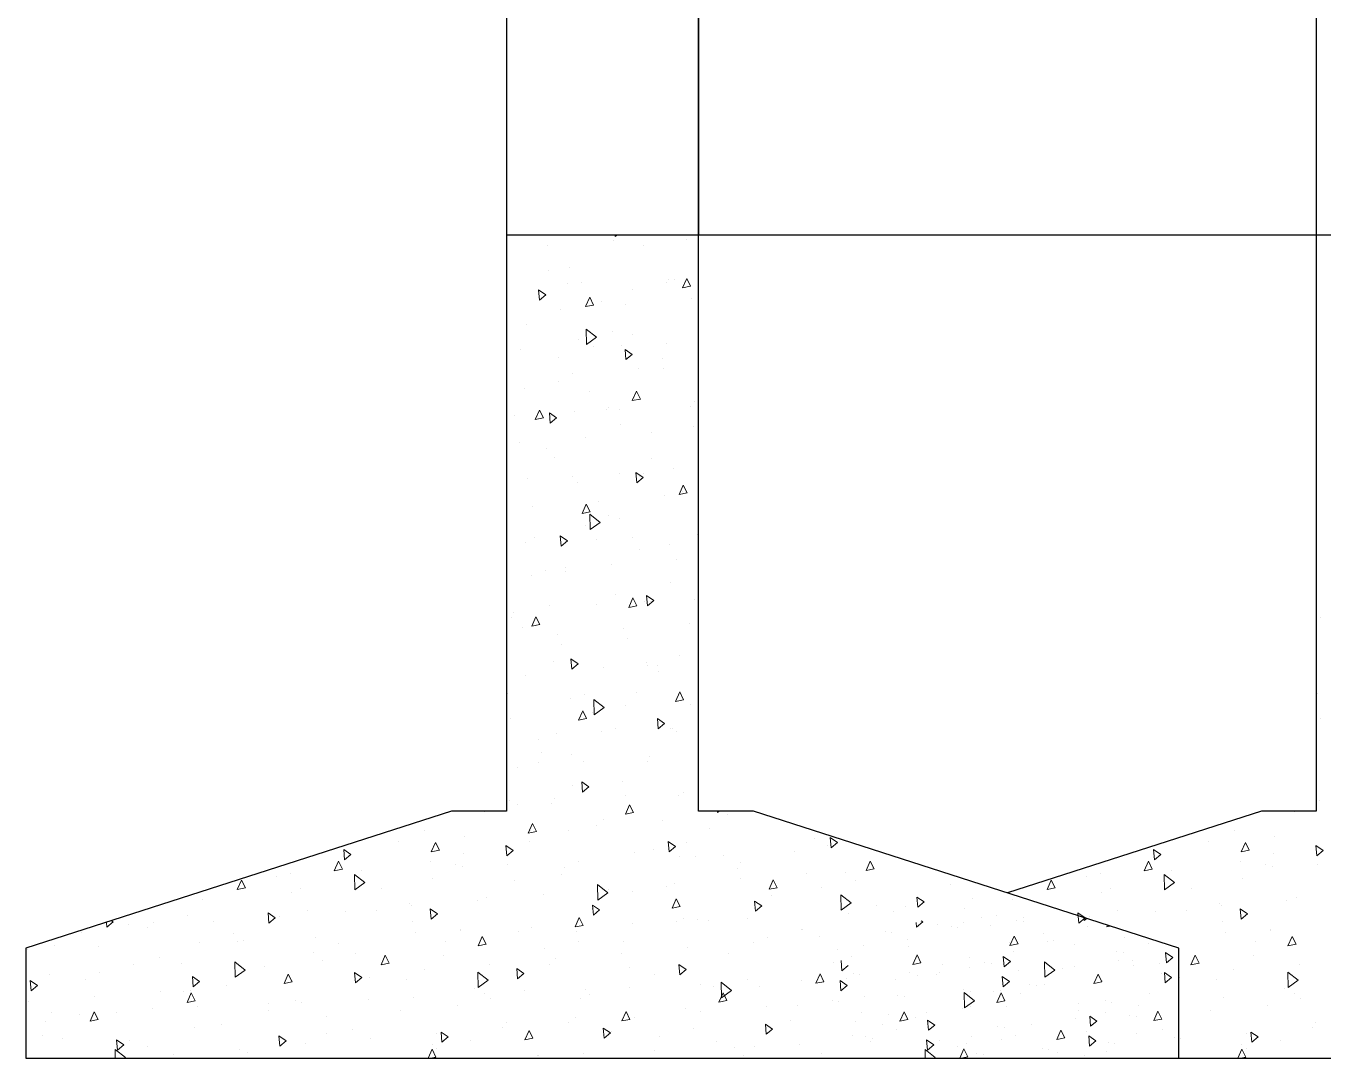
# Model space of a CAD drawing. Header units: inches. Extents: x -6800 to 96653, y -25814 to 17379.
# Drawn here: x -2526 to -2431.5, y 1817.9 to 1893.1 of the extents above; entities that cross this region are included whole.
import ezdxf

# ---------------------------------------------------------------- set-up
doc = ezdxf.new("R2010")
doc.units = ezdxf.units.IN
doc.header["$MEASUREMENT"] = 0
doc.layers.add('Footing', color=50, linetype='Continuous', lineweight=20)
doc.layers.add('Hatch', color=161, linetype='Continuous', lineweight=5)

msp = doc.modelspace()

# ---------------------------------------------------------------- linework, layer by layer
at = {"lineweight": 25, "transparency": 33554687}
for p, q in [((-2476.959, 1997.86), (-2476.959, 1877.86)), ((-2490.959, 1877.86), (-2049.959, 1877.86)), ((-2483.043, 1877.86), (-2482.869, 1877.86))]:
    msp.add_line(p, q, dxfattribs=at)
at = {"layer": 'Footing', "lineweight": 25, "transparency": 33554687}
for p, q in [((-2490.959, 1895.86), (-2490.959, 1835.86)), ((-2476.959, 1835.86), (-2476.959, 1895.86)), ((-2431.959, 1895.86), (-2431.959, 1835.86)), ((-2494.959, 1835.86), (-2525.959, 1825.86)), ((-2490.959, 1835.86), (-2494.959, 1835.86)), ((-2472.959, 1835.86), (-2476.959, 1835.86)), ((-2441.959, 1825.86), (-2472.959, 1835.86)), ((-2435.959, 1835.86), (-2454.459, 1829.892)), ((-2431.959, 1835.86), (-2435.959, 1835.86)), ((-2525.959, 1825.86), (-2525.959, 1817.86)), ((-2441.959, 1817.86), (-2441.959, 1825.86)), ((-2525.959, 1817.86), (-2441.959, 1817.86)), ((-2466.959, 1817.86), (-2382.959, 1817.86))]:
    msp.add_line(p, q, dxfattribs=at)
at = {"layer": 'Hatch', "linetype": 'Continuous', "transparency": 33554579}
for p, q in [((-2483.031, 1877.724), (-2483.043, 1877.86)), ((-2483.031, 1877.724), (-2482.869, 1877.86)), ((-2478.376, 1877.831), (-2478.376, 1877.831)), ((-2487.974, 1877.042), (-2487.974, 1877.042)), ((-2483.182, 1877.426), (-2483.182, 1877.426)), ((-2480.944, 1877.05), (-2480.944, 1877.05)), ((-2477.812, 1877.489), (-2477.812, 1877.489)), ((-2487.917, 1875.249), (-2487.917, 1875.249)), ((-2486.331, 1875.466), (-2486.331, 1875.466)), ((-2486.504, 1874.302), (-2486.504, 1874.302)), ((-2485.508, 1874.396), (-2485.508, 1874.396)), ((-2481.746, 1873.874), (-2481.746, 1873.874)), ((-2479.305, 1874.415), (-2479.305, 1874.415)), ((-2479.161, 1874.623), (-2479.161, 1874.623)), ((-2478.676, 1874.61), (-2478.676, 1874.61)), ((-2478.125, 1873.997), (-2477.82, 1874.682)), ((-2478.125, 1873.997), (-2477.536, 1874.111)), ((-2477.536, 1874.111), (-2477.82, 1874.682)), ((-2488.546, 1873.096), (-2488.612, 1873.843)), ((-2488.087, 1873.482), (-2488.612, 1873.843)), ((-2488.546, 1873.096), (-2488.087, 1873.482)), ((-2485.193, 1872.623), (-2484.888, 1873.308)), ((-2484.604, 1872.738), (-2484.888, 1873.308)), ((-2484.063, 1873.026), (-2484.063, 1873.026)), ((-2477.447, 1873.182), (-2477.447, 1873.182)), ((-2487.045, 1872.393), (-2487.045, 1872.393)), ((-2485.193, 1872.623), (-2484.604, 1872.738)), ((-2482.254, 1872.777), (-2482.254, 1872.777)), ((-2489.463, 1871.337), (-2489.463, 1871.337)), ((-2485.68, 1870.258), (-2485.68, 1870.258)), ((-2485.129, 1869.867), (-2485.152, 1870.992)), ((-2484.403, 1870.399), (-2485.152, 1870.992)), ((-2485.129, 1869.867), (-2484.403, 1870.399)), ((-2483.24, 1870.799), (-2483.24, 1870.799)), ((-2481.795, 1870.586), (-2481.795, 1870.586)), ((-2489.92, 1869.471), (-2489.92, 1869.471)), ((-2484.579, 1869.747), (-2484.579, 1869.747)), ((-2482.577, 1869.791), (-2482.577, 1869.791)), ((-2482.247, 1868.758), (-2482.312, 1869.505)), ((-2481.787, 1869.144), (-2482.312, 1869.505)), ((-2482.247, 1868.758), (-2481.787, 1869.144)), ((-2479.33, 1869.933), (-2479.33, 1869.933)), ((-2487.196, 1868.897), (-2487.196, 1868.897)), ((-2479.559, 1868.872), (-2479.559, 1868.872)), ((-2490.923, 1867.339), (-2490.923, 1867.339)), ((-2486.116, 1867.744), (-2486.116, 1867.744)), ((-2481.325, 1868.128), (-2481.325, 1868.128)), ((-2479.527, 1868.146), (-2479.527, 1868.146)), ((-2431.923, 1867.339), (-2431.923, 1867.339)), ((-2489.614, 1866.643), (-2489.614, 1866.643)), ((-2487.174, 1867.184), (-2487.174, 1867.184)), ((-2484.928, 1866.457), (-2484.928, 1866.457)), ((-2481.786, 1865.775), (-2481.481, 1866.46)), ((-2481.197, 1865.89), (-2481.481, 1866.46)), ((-2481.786, 1865.775), (-2481.197, 1865.89)), ((-2477.259, 1865.706), (-2477.259, 1865.706)), ((-2490.338, 1864.695), (-2490.338, 1864.695)), ((-2488.854, 1864.401), (-2488.549, 1865.086)), ((-2488.854, 1864.401), (-2488.265, 1864.516)), ((-2488.265, 1864.516), (-2488.549, 1865.086)), ((-2487.762, 1864.13), (-2487.827, 1864.877)), ((-2487.302, 1864.516), (-2487.827, 1864.877)), ((-2487.762, 1864.13), (-2487.302, 1864.516)), ((-2485.993, 1864.96), (-2485.993, 1864.96)), ((-2483.65, 1865.098), (-2483.65, 1865.098)), ((-2483.493, 1865.257), (-2483.493, 1865.257)), ((-2482.746, 1865.102), (-2482.746, 1865.102)), ((-2477.571, 1865.328), (-2477.571, 1865.328)), ((-2482.66, 1864.018), (-2482.66, 1864.018)), ((-2480.396, 1863.479), (-2480.396, 1863.479)), ((-2477.322, 1863.882), (-2477.322, 1863.882)), ((-2489.994, 1862.69), (-2489.994, 1862.69)), ((-2485.188, 1863.094), (-2485.188, 1863.094)), ((-2488.07, 1862.255), (-2488.07, 1862.255)), ((-2487.427, 1861.642), (-2487.427, 1861.642)), ((-2480.392, 1861.578), (-2480.392, 1861.578)), ((-2478.816, 1860.808), (-2478.816, 1860.808)), ((-2489.409, 1860.128), (-2489.409, 1860.128)), ((-2486.162, 1860.27), (-2486.162, 1860.27)), ((-2485.802, 1859.815), (-2485.802, 1859.815)), ((-2482.722, 1860.449), (-2482.722, 1860.449)), ((-2481.462, 1859.793), (-2481.528, 1860.54)), ((-2481.003, 1860.178), (-2481.528, 1860.54)), ((-2481.462, 1859.793), (-2481.003, 1860.178)), ((-2481.256, 1860.267), (-2481.256, 1860.267)), ((-2480.987, 1860.496), (-2480.987, 1860.496)), ((-2479.468, 1858.83), (-2479.468, 1858.83)), ((-2478.379, 1858.927), (-2478.074, 1859.612)), ((-2478.379, 1858.927), (-2477.79, 1859.041)), ((-2478.124, 1859.138), (-2478.124, 1859.138)), ((-2477.79, 1859.041), (-2478.074, 1859.612)), ((-2489.065, 1858.041), (-2489.065, 1858.041)), ((-2485.447, 1857.553), (-2485.142, 1858.238)), ((-2484.858, 1857.668), (-2485.142, 1858.238)), ((-2484.259, 1858.445), (-2484.259, 1858.445)), ((-2485.447, 1857.553), (-2484.858, 1857.668)), ((-2484.85, 1856.37), (-2484.873, 1857.495)), ((-2484.124, 1856.901), (-2484.873, 1857.495)), ((-2484.85, 1856.37), (-2484.124, 1856.901)), ((-2483.534, 1857.375), (-2483.534, 1857.375)), ((-2482.75, 1857.193), (-2482.75, 1857.193)), ((-2486.978, 1855.164), (-2487.043, 1855.912)), ((-2486.518, 1855.55), (-2487.043, 1855.912)), ((-2485.191, 1856.652), (-2485.191, 1856.652)), ((-2477.06, 1855.985), (-2477.06, 1855.985)), ((-2489.578, 1855.438), (-2489.578, 1855.438)), ((-2488.921, 1855.79), (-2488.921, 1855.79)), ((-2486.978, 1855.164), (-2486.518, 1855.55)), ((-2484.403, 1855.664), (-2484.403, 1855.664)), ((-2481.793, 1855.799), (-2481.793, 1855.799)), ((-2479.069, 1855.266), (-2479.069, 1855.266)), ((-2481.266, 1854.935), (-2481.266, 1854.935)), ((-2478.539, 1854.181), (-2478.539, 1854.181)), ((-2488.137, 1853.392), (-2488.137, 1853.392)), ((-2486.684, 1853.578), (-2486.684, 1853.578)), ((-2486.653, 1853.351), (-2486.653, 1853.351)), ((-2483.33, 1853.796), (-2483.33, 1853.796)), ((-2489.125, 1853.037), (-2489.125, 1853.037)), ((-2478.998, 1852.495), (-2478.998, 1852.495)), ((-2483.003, 1851.651), (-2483.003, 1851.651)), ((-2482.04, 1850.705), (-2481.735, 1851.39)), ((-2481.451, 1850.82), (-2481.735, 1851.39)), ((-2480.678, 1850.827), (-2480.743, 1851.574)), ((-2480.218, 1851.212), (-2480.743, 1851.574)), ((-2480.678, 1850.827), (-2480.218, 1851.212)), ((-2477.229, 1851.295), (-2477.229, 1851.295)), ((-2490.462, 1850.361), (-2490.462, 1850.361)), ((-2487.819, 1850.833), (-2487.819, 1850.833)), ((-2484.385, 1850.911), (-2484.385, 1850.911)), ((-2482.04, 1850.705), (-2481.451, 1850.82)), ((-2480.864, 1851.15), (-2480.864, 1851.15)), ((-2480.476, 1851.153), (-2480.476, 1851.153)), ((-2490.618, 1849.962), (-2490.618, 1849.962)), ((-2489.107, 1849.331), (-2488.802, 1850.016)), ((-2489.107, 1849.331), (-2488.518, 1849.446)), ((-2488.518, 1849.446), (-2488.802, 1850.016)), ((-2477.61, 1849.532), (-2477.61, 1849.532)), ((-2431.618, 1849.962), (-2431.618, 1849.962)), ((-2489.786, 1849.222), (-2489.786, 1849.222)), ((-2487.208, 1848.743), (-2487.208, 1848.743)), ((-2482.401, 1849.147), (-2482.401, 1849.147)), ((-2482.117, 1848.471), (-2482.117, 1848.471)), ((-2486.937, 1848.035), (-2486.937, 1848.035)), ((-2487.518, 1846.782), (-2487.518, 1846.782)), ((-2486.193, 1846.199), (-2486.259, 1846.946)), ((-2485.734, 1846.584), (-2486.259, 1846.946)), ((-2486.193, 1846.199), (-2485.734, 1846.584)), ((-2480.767, 1846.66), (-2480.767, 1846.66)), ((-2480.645, 1846.464), (-2480.645, 1846.464)), ((-2479.936, 1846.501), (-2479.936, 1846.501)), ((-2478.326, 1847.202), (-2478.326, 1847.202)), ((-2489.533, 1845.712), (-2489.533, 1845.712)), ((-2483.892, 1846.322), (-2483.892, 1846.322)), ((-2479.849, 1846.031), (-2479.849, 1846.031)), ((-2490.872, 1844.42), (-2490.872, 1844.42)), ((-2486.279, 1844.094), (-2486.279, 1844.094)), ((-2485.25, 1844.342), (-2485.25, 1844.342)), ((-2484.571, 1842.873), (-2484.594, 1843.998)), ((-2483.845, 1843.404), (-2484.594, 1843.998)), ((-2481.473, 1844.498), (-2481.473, 1844.498)), ((-2478.633, 1843.857), (-2478.327, 1844.542)), ((-2478.633, 1843.857), (-2478.044, 1843.971)), ((-2478.044, 1843.971), (-2478.327, 1844.542)), ((-2431.872, 1844.42), (-2431.872, 1844.42)), ((-2485.7, 1842.483), (-2485.395, 1843.168)), ((-2485.111, 1842.598), (-2485.395, 1843.168)), ((-2484.701, 1843.045), (-2484.701, 1843.045)), ((-2484.571, 1842.873), (-2483.845, 1843.404)), ((-2482.26, 1843.586), (-2482.26, 1843.586)), ((-2477.581, 1843.591), (-2477.581, 1843.591)), ((-2490.66, 1842.579), (-2490.66, 1842.579)), ((-2485.7, 1842.483), (-2485.111, 1842.598)), ((-2482.982, 1841.902), (-2482.982, 1841.902)), ((-2479.893, 1841.861), (-2479.959, 1842.608)), ((-2479.434, 1842.247), (-2479.959, 1842.608)), ((-2479.893, 1841.861), (-2479.434, 1842.247)), ((-2479.007, 1841.852), (-2479.007, 1841.852)), ((-2478.886, 1841.858), (-2478.886, 1841.858)), ((-2431.66, 1842.579), (-2431.66, 1842.579)), ((-2488.605, 1841.063), (-2488.605, 1841.063)), ((-2487.308, 1841.49), (-2487.308, 1841.49)), ((-2484.061, 1841.632), (-2484.061, 1841.632)), ((-2478.579, 1841.659), (-2478.579, 1841.659)), ((-2488.392, 1840.14), (-2488.392, 1840.14)), ((-2486.194, 1839.971), (-2486.194, 1839.971)), ((-2480.544, 1839.849), (-2480.544, 1839.849)), ((-2490.142, 1839.06), (-2490.142, 1839.06)), ((-2488.635, 1839.43), (-2488.635, 1839.43)), ((-2485.35, 1839.444), (-2485.35, 1839.444)), ((-2480.714, 1839.463), (-2480.714, 1839.463)), ((-2485.409, 1837.233), (-2485.474, 1837.98)), ((-2484.949, 1837.619), (-2485.474, 1837.98)), ((-2482.514, 1838.044), (-2482.514, 1838.044)), ((-2486.124, 1837.7), (-2486.124, 1837.7)), ((-2485.409, 1837.233), (-2484.949, 1837.619)), ((-2482.302, 1837.026), (-2482.302, 1837.026)), ((-2478.446, 1837.023), (-2478.446, 1837.023)), ((-2478.078, 1837.203), (-2478.078, 1837.203)), ((-2490.724, 1836.659), (-2490.724, 1836.659)), ((-2490.129, 1836.356), (-2490.129, 1836.356)), ((-2487.676, 1836.414), (-2487.676, 1836.414)), ((-2487.477, 1836.8), (-2487.477, 1836.8)), ((-2482.293, 1835.635), (-2481.988, 1836.32)), ((-2481.704, 1835.75), (-2481.988, 1836.32)), ((-2431.724, 1836.659), (-2431.724, 1836.659)), ((-2492.569, 1835.815), (-2492.569, 1835.815)), ((-2483.857, 1835.26), (-2483.857, 1835.26)), ((-2482.293, 1835.635), (-2481.704, 1835.75)), ((-2479.615, 1835.2), (-2479.615, 1835.2)), ((-2475.575, 1835.752), (-2475.577, 1835.86)), ((-2475.575, 1835.752), (-2475.428, 1835.86)), ((-2474.824, 1835.585), (-2474.824, 1835.585)), ((-2433.569, 1835.815), (-2433.569, 1835.815)), ((-2496.912, 1834.427), (-2496.912, 1834.427)), ((-2489.361, 1834.261), (-2489.056, 1834.946)), ((-2489.361, 1834.261), (-2488.772, 1834.376)), ((-2489.213, 1834.411), (-2489.213, 1834.411)), ((-2488.772, 1834.376), (-2489.056, 1834.946)), ((-2486.448, 1834.429), (-2486.448, 1834.429)), ((-2484.422, 1834.795), (-2484.422, 1834.795)), ((-2476.178, 1834.583), (-2476.178, 1834.583)), ((-2437.912, 1834.427), (-2437.912, 1834.427)), ((-2498.811, 1833.621), (-2498.811, 1833.621)), ((-2496.429, 1832.887), (-2496.124, 1833.573)), ((-2495.84, 1833.002), (-2496.124, 1833.573)), ((-2494.02, 1834.006), (-2494.02, 1834.006)), ((-2490.924, 1832.605), (-2490.99, 1833.352)), ((-2490.465, 1832.991), (-2490.99, 1833.352)), ((-2489.243, 1833.675), (-2489.243, 1833.675)), ((-2479.109, 1832.895), (-2479.174, 1833.642)), ((-2478.649, 1833.281), (-2479.174, 1833.642)), ((-2479.109, 1832.895), (-2478.649, 1833.281)), ((-2477.837, 1833.595), (-2477.837, 1833.595)), ((-2468.51, 1833.831), (-2468.51, 1833.831)), ((-2467.551, 1833.343), (-2467.551, 1833.343)), ((-2467.293, 1833.186), (-2467.359, 1833.933)), ((-2466.834, 1833.571), (-2467.359, 1833.933)), ((-2467.293, 1833.186), (-2466.834, 1833.571)), ((-2439.811, 1833.621), (-2439.811, 1833.621)), ((-2437.429, 1832.887), (-2437.124, 1833.573)), ((-2436.84, 1833.002), (-2437.124, 1833.573)), ((-2435.02, 1834.006), (-2435.02, 1834.006)), ((-2431.924, 1832.605), (-2431.99, 1833.352)), ((-2431.465, 1832.991), (-2431.99, 1833.352)), ((-2502.74, 1832.315), (-2502.805, 1833.062)), ((-2502.28, 1832.7), (-2502.805, 1833.062)), ((-2502.74, 1832.315), (-2502.28, 1832.7)), ((-2502.322, 1832.664), (-2502.322, 1832.664)), ((-2496.429, 1832.887), (-2495.84, 1833.002)), ((-2494.063, 1832.741), (-2494.063, 1832.741)), ((-2490.924, 1832.605), (-2490.465, 1832.991)), ((-2481.589, 1832.82), (-2481.589, 1832.82)), ((-2480.277, 1833.054), (-2480.277, 1833.054)), ((-2478.375, 1832.515), (-2478.375, 1832.515)), ((-2477.149, 1832.554), (-2477.149, 1832.554)), ((-2475.128, 1832.657), (-2475.128, 1832.657)), ((-2469.953, 1832.883), (-2469.953, 1832.883)), ((-2443.74, 1832.315), (-2443.805, 1833.062)), ((-2443.28, 1832.7), (-2443.805, 1833.062)), ((-2443.74, 1832.315), (-2443.28, 1832.7)), ((-2443.322, 1832.664), (-2443.322, 1832.664)), ((-2437.429, 1832.887), (-2436.84, 1833.002)), ((-2435.063, 1832.741), (-2435.063, 1832.741)), ((-2431.924, 1832.605), (-2431.465, 1832.991)), ((-2503.496, 1831.514), (-2503.191, 1832.199)), ((-2503.496, 1831.514), (-2502.907, 1831.628)), ((-2502.907, 1831.628), (-2503.191, 1832.199)), ((-2501.483, 1831.506), (-2501.483, 1831.506)), ((-2496.504, 1832.2), (-2496.504, 1832.2)), ((-2494.644, 1831.987), (-2494.644, 1831.987)), ((-2494.14, 1831.827), (-2494.14, 1831.827)), ((-2490.893, 1831.969), (-2490.893, 1831.969)), ((-2486.747, 1831.765), (-2486.747, 1831.765)), ((-2485.718, 1832.195), (-2485.718, 1832.195)), ((-2474.156, 1831.668), (-2474.156, 1831.668)), ((-2473.91, 1832.143), (-2473.91, 1832.143)), ((-2469.089, 1831.34), (-2469.089, 1831.34)), ((-2466.242, 1831.392), (-2466.242, 1831.392)), ((-2464.751, 1831.535), (-2464.446, 1832.22)), ((-2464.751, 1831.535), (-2464.162, 1831.649)), ((-2464.162, 1831.649), (-2464.446, 1832.22)), ((-2464.297, 1831.725), (-2464.297, 1831.725)), ((-2444.496, 1831.514), (-2444.191, 1832.199)), ((-2444.496, 1831.514), (-2443.907, 1831.628)), ((-2443.907, 1831.628), (-2444.191, 1832.199)), ((-2442.483, 1831.506), (-2442.483, 1831.506)), ((-2437.504, 1832.2), (-2437.504, 1832.2)), ((-2435.644, 1831.987), (-2435.644, 1831.987)), ((-2435.14, 1831.827), (-2435.14, 1831.827)), ((-2431.893, 1831.969), (-2431.893, 1831.969)), ((-2510.564, 1830.14), (-2510.259, 1830.825)), ((-2509.975, 1830.254), (-2510.259, 1830.825)), ((-2507.709, 1831.079), (-2507.709, 1831.079)), ((-2506.658, 1831.28), (-2506.658, 1831.28)), ((-2502.005, 1830.121), (-2502.028, 1831.246)), ((-2501.279, 1830.652), (-2502.028, 1831.246)), ((-2502.005, 1830.121), (-2501.279, 1830.652)), ((-2496.345, 1830.975), (-2496.345, 1830.975)), ((-2490.382, 1830.814), (-2490.382, 1830.814)), ((-2486.976, 1831.235), (-2486.976, 1831.235)), ((-2484.292, 1829.376), (-2484.315, 1830.501)), ((-2483.566, 1829.907), (-2484.315, 1830.501)), ((-2478.686, 1830.551), (-2478.686, 1830.551)), ((-2473.895, 1830.936), (-2473.895, 1830.936)), ((-2471.818, 1830.161), (-2471.513, 1830.846)), ((-2471.229, 1830.275), (-2471.513, 1830.846)), ((-2465.544, 1830.834), (-2465.544, 1830.834)), ((-2458.587, 1830.536), (-2458.587, 1830.536)), ((-2451.564, 1830.14), (-2451.259, 1830.825)), ((-2450.975, 1830.254), (-2451.259, 1830.825)), ((-2448.709, 1831.079), (-2448.709, 1831.079)), ((-2447.658, 1831.28), (-2447.658, 1831.28)), ((-2443.005, 1830.121), (-2443.028, 1831.246)), ((-2442.279, 1830.652), (-2443.028, 1831.246)), ((-2443.005, 1830.121), (-2442.279, 1830.652)), ((-2437.345, 1830.975), (-2437.345, 1830.975)), ((-2510.564, 1830.14), (-2509.975, 1830.254)), ((-2506.608, 1829.959), (-2506.608, 1829.959)), ((-2505.943, 1830.186), (-2505.943, 1830.186)), ((-2500.054, 1830.224), (-2500.054, 1830.224)), ((-2492.376, 1829.547), (-2492.376, 1829.547)), ((-2488.284, 1829.761), (-2488.284, 1829.761)), ((-2484.292, 1829.376), (-2483.566, 1829.907)), ((-2484.211, 1829.439), (-2484.211, 1829.439)), ((-2483.493, 1830.146), (-2483.493, 1830.146)), ((-2481.771, 1829.98), (-2481.771, 1829.98)), ((-2479.321, 1830.38), (-2479.321, 1830.38)), ((-2478.886, 1828.787), (-2478.581, 1829.472)), ((-2478.297, 1828.901), (-2478.581, 1829.472)), ((-2471.818, 1830.161), (-2471.229, 1830.275)), ((-2471.642, 1829.703), (-2471.642, 1829.703)), ((-2467.985, 1830.293), (-2467.985, 1830.293)), ((-2466.579, 1828.631), (-2466.603, 1829.756)), ((-2465.853, 1829.162), (-2466.603, 1829.756)), ((-2460.994, 1828.848), (-2461.059, 1829.595)), ((-2460.534, 1829.234), (-2461.059, 1829.595)), ((-2457.025, 1829.484), (-2457.025, 1829.484)), ((-2451.564, 1830.14), (-2450.975, 1830.254)), ((-2447.608, 1829.959), (-2447.608, 1829.959)), ((-2446.943, 1830.186), (-2446.943, 1830.186)), ((-2441.054, 1830.224), (-2441.054, 1830.224)), ((-2433.376, 1829.547), (-2433.376, 1829.547)), ((-2513.11, 1829.391), (-2513.11, 1829.391)), ((-2505.441, 1828.64), (-2505.441, 1828.64)), ((-2502.689, 1828.568), (-2502.689, 1828.568)), ((-2500.438, 1828.584), (-2500.438, 1828.584)), ((-2497.997, 1829.125), (-2497.997, 1829.125)), ((-2497.882, 1828.972), (-2497.882, 1828.972)), ((-2496.44, 1827.977), (-2496.505, 1828.724)), ((-2495.98, 1828.363), (-2496.505, 1828.724)), ((-2493.091, 1829.357), (-2493.091, 1829.357)), ((-2484.708, 1828.796), (-2484.708, 1828.796)), ((-2484.624, 1828.267), (-2484.69, 1829.014)), ((-2484.165, 1828.653), (-2484.69, 1829.014)), ((-2484.624, 1828.267), (-2484.165, 1828.653)), ((-2478.886, 1828.787), (-2478.297, 1828.901)), ((-2472.809, 1828.558), (-2472.874, 1829.305)), ((-2472.349, 1828.943), (-2472.874, 1829.305)), ((-2472.809, 1828.558), (-2472.349, 1828.943)), ((-2466.623, 1828.694), (-2466.623, 1828.694)), ((-2466.579, 1828.631), (-2465.853, 1829.162)), ((-2463.974, 1828.952), (-2463.974, 1828.952)), ((-2462.779, 1828.514), (-2462.779, 1828.514)), ((-2461.863, 1828.907), (-2461.863, 1828.907)), ((-2460.994, 1828.848), (-2460.534, 1829.234)), ((-2457.604, 1828.74), (-2457.604, 1828.74)), ((-2454.11, 1829.391), (-2454.11, 1829.391)), ((-2446.441, 1828.64), (-2446.441, 1828.64)), ((-2443.689, 1828.568), (-2443.689, 1828.568)), ((-2441.438, 1828.584), (-2441.438, 1828.584)), ((-2438.997, 1829.125), (-2438.997, 1829.125)), ((-2438.882, 1828.972), (-2438.882, 1828.972)), ((-2437.44, 1827.977), (-2437.505, 1828.724)), ((-2436.98, 1828.363), (-2437.505, 1828.724)), ((-2434.091, 1829.357), (-2434.091, 1829.357)), ((-2520.071, 1827.396), (-2520.102, 1827.749)), ((-2520.071, 1827.396), (-2519.611, 1827.782)), ((-2519.611, 1827.782), (-2519.736, 1827.867)), ((-2518.52, 1827.628), (-2518.52, 1827.628)), ((-2516.664, 1827.73), (-2516.664, 1827.73)), ((-2514.223, 1828.271), (-2514.223, 1828.271)), ((-2512.287, 1827.778), (-2512.287, 1827.778)), ((-2508.255, 1827.686), (-2508.321, 1828.434)), ((-2507.796, 1828.072), (-2508.321, 1828.434)), ((-2508.255, 1827.686), (-2507.796, 1828.072)), ((-2507.48, 1828.183), (-2507.48, 1828.183)), ((-2497.787, 1827.784), (-2497.787, 1827.784)), ((-2496.44, 1827.977), (-2495.98, 1828.363)), ((-2485.954, 1827.413), (-2485.649, 1828.098)), ((-2485.365, 1827.528), (-2485.649, 1828.098)), ((-2481.79, 1827.684), (-2481.79, 1827.684)), ((-2478.544, 1827.825), (-2478.544, 1827.825)), ((-2478.09, 1828.053), (-2478.09, 1828.053)), ((-2477.053, 1827.94), (-2477.053, 1827.94)), ((-2476.221, 1827.905), (-2476.221, 1827.905)), ((-2473.368, 1828.051), (-2473.368, 1828.051)), ((-2466.025, 1828.372), (-2466.025, 1828.372)), ((-2461.071, 1827.396), (-2461.102, 1827.749)), ((-2461.071, 1827.396), (-2460.611, 1827.782)), ((-2460.611, 1827.782), (-2460.736, 1827.867)), ((-2459.52, 1827.628), (-2459.52, 1827.628)), ((-2457.664, 1827.73), (-2457.664, 1827.73)), ((-2456.319, 1828.096), (-2456.319, 1828.096)), ((-2455.223, 1828.271), (-2455.223, 1828.271)), ((-2453.771, 1827.865), (-2453.771, 1827.865)), ((-2453.287, 1827.778), (-2453.287, 1827.778)), ((-2453.252, 1828.073), (-2453.252, 1828.073)), ((-2449.255, 1827.686), (-2449.321, 1828.434)), ((-2448.796, 1828.072), (-2449.321, 1828.434)), ((-2449.255, 1827.686), (-2448.796, 1828.072)), ((-2448.866, 1827.886), (-2448.871, 1828.089)), ((-2448.866, 1827.886), (-2448.675, 1828.026)), ((-2448.48, 1828.183), (-2448.48, 1828.183)), ((-2438.787, 1827.784), (-2438.787, 1827.784)), ((-2437.44, 1827.977), (-2436.98, 1828.363)), ((-2521.884, 1826.989), (-2521.884, 1826.989)), ((-2517.078, 1827.394), (-2517.078, 1827.394)), ((-2510.842, 1826.951), (-2510.842, 1826.951)), ((-2504.898, 1826.675), (-2504.898, 1826.675)), ((-2497.555, 1826.995), (-2497.555, 1826.995)), ((-2494.316, 1827.199), (-2494.316, 1827.199)), ((-2494.309, 1827.137), (-2494.309, 1827.137)), ((-2493.022, 1826.039), (-2492.716, 1826.725)), ((-2492.433, 1826.154), (-2492.716, 1826.725)), ((-2490.108, 1827.107), (-2490.108, 1827.107)), ((-2489.133, 1827.363), (-2489.133, 1827.363)), ((-2485.954, 1827.413), (-2485.365, 1827.528)), ((-2485.818, 1827.116), (-2485.818, 1827.116)), ((-2471.919, 1826.678), (-2471.919, 1826.678)), ((-2469.479, 1827.219), (-2469.479, 1827.219)), ((-2469.374, 1827.263), (-2469.374, 1827.263)), ((-2468.16, 1826.691), (-2468.16, 1826.691)), ((-2463.369, 1827.076), (-2463.369, 1827.076)), ((-2462.884, 1826.989), (-2462.884, 1826.989)), ((-2458.562, 1827.48), (-2458.562, 1827.48)), ((-2458.078, 1827.394), (-2458.078, 1827.394)), ((-2455.693, 1827.532), (-2455.693, 1827.532)), ((-2454.276, 1826.06), (-2453.971, 1826.746)), ((-2453.687, 1826.175), (-2453.971, 1826.746)), ((-2451.842, 1826.951), (-2451.842, 1826.951)), ((-2448.641, 1827.419), (-2448.641, 1827.419)), ((-2447.208, 1827.434), (-2447.162, 1827.538)), ((-2447.208, 1827.434), (-2446.978, 1827.479)), ((-2445.898, 1826.675), (-2445.898, 1826.675)), ((-2438.555, 1826.995), (-2438.555, 1826.995)), ((-2435.316, 1827.199), (-2435.316, 1827.199)), ((-2435.309, 1827.137), (-2435.309, 1827.137)), ((-2434.022, 1826.039), (-2433.716, 1826.725)), ((-2433.433, 1826.154), (-2433.716, 1826.725)), ((-2525.839, 1825.761), (-2525.839, 1825.761)), ((-2523.907, 1826.044), (-2523.907, 1826.044)), ((-2520.663, 1825.986), (-2520.663, 1825.986)), ((-2513.32, 1826.307), (-2513.32, 1826.307)), ((-2510.542, 1826.344), (-2510.542, 1826.344)), ((-2510.074, 1826.449), (-2510.074, 1826.449)), ((-2503.173, 1826.2), (-2503.173, 1826.2)), ((-2495.416, 1826.326), (-2495.416, 1826.326)), ((-2493.022, 1826.039), (-2492.433, 1826.154)), ((-2488.146, 1825.823), (-2488.146, 1825.823)), ((-2485.705, 1826.365), (-2485.705, 1826.365)), ((-2482.44, 1826.356), (-2482.44, 1826.356)), ((-2477.758, 1825.902), (-2477.758, 1825.902)), ((-2472.966, 1826.286), (-2472.966, 1826.286)), ((-2466.839, 1825.761), (-2466.839, 1825.761)), ((-2464.907, 1826.044), (-2464.907, 1826.044)), ((-2461.706, 1826.512), (-2461.706, 1826.512)), ((-2461.663, 1825.986), (-2461.663, 1825.986)), ((-2454.32, 1826.307), (-2454.32, 1826.307)), ((-2454.276, 1826.06), (-2453.687, 1826.175)), ((-2451.542, 1826.344), (-2451.542, 1826.344)), ((-2451.074, 1826.449), (-2451.074, 1826.449)), ((-2449.571, 1826.146), (-2449.571, 1826.146)), ((-2444.173, 1826.2), (-2444.173, 1826.2)), ((-2436.416, 1826.326), (-2436.416, 1826.326)), ((-2434.022, 1826.039), (-2433.433, 1826.154)), ((-2516.252, 1825.188), (-2516.252, 1825.188)), ((-2514.612, 1824.748), (-2514.612, 1824.748)), ((-2510.722, 1823.745), (-2510.745, 1824.87)), ((-2509.996, 1824.276), (-2510.745, 1824.869)), ((-2505.014, 1825.537), (-2505.014, 1825.537)), ((-2504.372, 1824.969), (-2504.372, 1824.969)), ((-2501.931, 1825.51), (-2501.931, 1825.51)), ((-2500.089, 1824.666), (-2499.784, 1825.351)), ((-2500.089, 1824.666), (-2499.5, 1824.78)), ((-2499.5, 1824.78), (-2499.784, 1825.351)), ((-2495.519, 1825.344), (-2495.519, 1825.344)), ((-2487.356, 1825.112), (-2487.356, 1825.112)), ((-2482.564, 1825.497), (-2482.564, 1825.497)), ((-2474.785, 1825.5), (-2474.785, 1825.5)), ((-2467.107, 1824.823), (-2467.107, 1824.823)), ((-2466.509, 1824.22), (-2466.574, 1824.967)), ((-2465.798, 1825.292), (-2465.798, 1825.292)), ((-2461.344, 1824.687), (-2461.039, 1825.372)), ((-2461.344, 1824.687), (-2460.755, 1824.801)), ((-2460.755, 1824.801), (-2461.039, 1825.372)), ((-2457.252, 1825.188), (-2457.252, 1825.188)), ((-2456.096, 1824.834), (-2456.096, 1824.834)), ((-2455.612, 1824.748), (-2455.612, 1824.748)), ((-2454.694, 1824.51), (-2454.759, 1825.257)), ((-2454.234, 1824.896), (-2454.759, 1825.257)), ((-2454.694, 1824.51), (-2454.234, 1824.896)), ((-2454.051, 1825.656), (-2454.051, 1825.656)), ((-2451.722, 1823.745), (-2451.745, 1824.87)), ((-2450.996, 1824.276), (-2451.745, 1824.869)), ((-2446.498, 1825.624), (-2446.498, 1825.624)), ((-2446.373, 1824.979), (-2446.373, 1824.979)), ((-2446.014, 1825.537), (-2446.014, 1825.537)), ((-2445.372, 1824.969), (-2445.372, 1824.969)), ((-2443.401, 1824.771), (-2443.401, 1824.771)), ((-2442.878, 1824.801), (-2442.944, 1825.548)), ((-2442.419, 1825.186), (-2442.944, 1825.548)), ((-2442.931, 1825.51), (-2442.931, 1825.51)), ((-2442.878, 1824.801), (-2442.419, 1825.186)), ((-2441.089, 1824.666), (-2440.784, 1825.351)), ((-2441.089, 1824.666), (-2440.5, 1824.78)), ((-2440.5, 1824.78), (-2440.784, 1825.351)), ((-2436.519, 1825.344), (-2436.519, 1825.344)), ((-2524.21, 1823.958), (-2524.21, 1823.958)), ((-2520.598, 1824.115), (-2520.598, 1824.115)), ((-2518.158, 1824.656), (-2518.158, 1824.656)), ((-2513.771, 1823.058), (-2513.836, 1823.806)), ((-2513.311, 1823.444), (-2513.836, 1823.806)), ((-2510.722, 1823.745), (-2509.996, 1824.276)), ((-2508.574, 1824.511), (-2508.574, 1824.511)), ((-2507.157, 1823.292), (-2506.852, 1823.977)), ((-2506.568, 1823.406), (-2506.852, 1823.977)), ((-2501.955, 1823.349), (-2502.021, 1824.096)), ((-2501.496, 1823.734), (-2502.021, 1824.096)), ((-2501.76, 1823.919), (-2501.76, 1823.919)), ((-2496.953, 1824.323), (-2496.953, 1824.323)), ((-2493.009, 1823), (-2493.032, 1824.125)), ((-2492.283, 1823.531), (-2493.032, 1824.125)), ((-2492.162, 1824.708), (-2492.162, 1824.708)), ((-2490.14, 1823.639), (-2490.205, 1824.386)), ((-2489.68, 1824.025), (-2490.205, 1824.386)), ((-2490.14, 1823.639), (-2489.68, 1824.025)), ((-2487.84, 1824.667), (-2487.84, 1824.667)), ((-2482.024, 1824.438), (-2482.024, 1824.438)), ((-2480.172, 1823.916), (-2480.172, 1823.916)), ((-2478.325, 1823.93), (-2478.39, 1824.677)), ((-2477.865, 1824.315), (-2478.39, 1824.677)), ((-2478.325, 1823.93), (-2477.865, 1824.315)), ((-2468.411, 1823.313), (-2468.106, 1823.998)), ((-2467.822, 1823.427), (-2468.106, 1823.998)), ((-2466.509, 1824.22), (-2466.049, 1824.606)), ((-2465.694, 1824.045), (-2465.694, 1824.045)), ((-2465.21, 1823.958), (-2465.21, 1823.958)), ((-2461.598, 1824.115), (-2461.598, 1824.115)), ((-2461.019, 1823.908), (-2461.019, 1823.908)), ((-2459.627, 1823.917), (-2459.627, 1823.917)), ((-2459.438, 1824.072), (-2459.438, 1824.072)), ((-2459.158, 1824.656), (-2459.158, 1824.656)), ((-2457.186, 1824.458), (-2457.186, 1824.458)), ((-2454.771, 1823.058), (-2454.836, 1823.806)), ((-2454.311, 1823.444), (-2454.836, 1823.806)), ((-2453.676, 1824.229), (-2453.676, 1824.229)), ((-2451.722, 1823.745), (-2450.996, 1824.276)), ((-2450.429, 1824.37), (-2450.429, 1824.37)), ((-2449.574, 1824.511), (-2449.574, 1824.511)), ((-2448.157, 1823.292), (-2447.852, 1823.977)), ((-2447.568, 1823.406), (-2447.852, 1823.977)), ((-2445.254, 1824.596), (-2445.254, 1824.596)), ((-2443.244, 1824.005), (-2443.244, 1824.005)), ((-2442.955, 1823.349), (-2443.021, 1824.096)), ((-2442.496, 1823.734), (-2443.021, 1824.096)), ((-2442.76, 1823.919), (-2442.76, 1823.919)), ((-2437.953, 1824.323), (-2437.953, 1824.323)), ((-2434.009, 1823), (-2434.032, 1824.125)), ((-2433.283, 1823.531), (-2434.032, 1824.125)), ((-2433.162, 1824.708), (-2433.162, 1824.708)), ((-2525.586, 1822.768), (-2525.652, 1823.515)), ((-2525.127, 1823.154), (-2525.652, 1823.515)), ((-2525.586, 1822.768), (-2525.127, 1823.154)), ((-2521.639, 1823.604), (-2521.639, 1823.604)), ((-2513.771, 1823.058), (-2513.311, 1823.444)), ((-2511.358, 1823.129), (-2511.358, 1823.129)), ((-2507.157, 1823.292), (-2506.568, 1823.406)), ((-2506.551, 1823.534), (-2506.551, 1823.534)), ((-2501.955, 1823.349), (-2501.496, 1823.734)), ((-2500.905, 1823.76), (-2500.905, 1823.76)), ((-2498.25, 1823.583), (-2498.25, 1823.583)), ((-2493.251, 1822.904), (-2493.251, 1822.904)), ((-2493.009, 1823), (-2492.283, 1823.531)), ((-2485.206, 1822.852), (-2485.206, 1822.852)), ((-2481.959, 1822.994), (-2481.959, 1822.994)), ((-2476.784, 1823.22), (-2476.784, 1823.22)), ((-2475.853, 1823.063), (-2475.853, 1823.063)), ((-2475.296, 1822.255), (-2475.319, 1823.38)), ((-2474.57, 1822.786), (-2475.319, 1823.38)), ((-2475.292, 1823.256), (-2475.292, 1823.256)), ((-2473.413, 1823.604), (-2473.413, 1823.604)), ((-2472.517, 1823.06), (-2472.517, 1823.06)), ((-2469.441, 1823.54), (-2469.441, 1823.54)), ((-2468.411, 1823.313), (-2467.822, 1823.427)), ((-2466.586, 1822.768), (-2466.652, 1823.515)), ((-2466.127, 1823.154), (-2466.652, 1823.515)), ((-2466.586, 1822.768), (-2466.127, 1823.154)), ((-2466.194, 1823.682), (-2466.194, 1823.682)), ((-2462.639, 1823.604), (-2462.639, 1823.604)), ((-2457.633, 1822.831), (-2457.633, 1822.831)), ((-2454.771, 1823.058), (-2454.311, 1823.444)), ((-2452.842, 1823.216), (-2452.842, 1823.216)), ((-2452.358, 1823.129), (-2452.358, 1823.129)), ((-2451.783, 1823.216), (-2451.783, 1823.216)), ((-2448.157, 1823.292), (-2447.568, 1823.406)), ((-2448.035, 1823.621), (-2448.035, 1823.621)), ((-2447.551, 1823.534), (-2447.551, 1823.534)), ((-2442.955, 1823.349), (-2442.496, 1823.734)), ((-2441.905, 1823.76), (-2441.905, 1823.76)), ((-2439.25, 1823.583), (-2439.25, 1823.583)), ((-2434.251, 1822.904), (-2434.251, 1822.904)), ((-2434.009, 1823), (-2433.283, 1823.531)), ((-2525.747, 1821.955), (-2525.747, 1821.955)), ((-2520.956, 1822.34), (-2520.956, 1822.34)), ((-2516.149, 1822.745), (-2516.149, 1822.745)), ((-2514.477, 1822.729), (-2514.477, 1822.729)), ((-2514.225, 1821.918), (-2513.92, 1822.603)), ((-2514.225, 1821.918), (-2513.636, 1822.032)), ((-2513.984, 1822.748), (-2513.984, 1822.748)), ((-2513.636, 1822.032), (-2513.92, 1822.603)), ((-2506.306, 1822.071), (-2506.306, 1822.071)), ((-2505.865, 1821.895), (-2505.865, 1821.895)), ((-2500.971, 1822.164), (-2500.971, 1822.164)), ((-2497.724, 1822.306), (-2497.724, 1822.306)), ((-2492.549, 1822.531), (-2492.549, 1822.531)), ((-2492.08, 1822.208), (-2492.08, 1822.208)), ((-2489.639, 1822.749), (-2489.639, 1822.749)), ((-2485.572, 1822.227), (-2485.572, 1822.227)), ((-2484.89, 1822.467), (-2484.89, 1822.467)), ((-2475.479, 1821.939), (-2475.174, 1822.624)), ((-2475.479, 1821.939), (-2474.89, 1822.053)), ((-2475.296, 1822.255), (-2474.57, 1822.786)), ((-2474.89, 1822.053), (-2475.174, 1822.624)), ((-2467.231, 1822.042), (-2467.231, 1822.042)), ((-2466.747, 1821.955), (-2466.747, 1821.955)), ((-2464.839, 1822.383), (-2464.839, 1822.383)), ((-2462.44, 1822.427), (-2462.44, 1822.427)), ((-2461.956, 1822.34), (-2461.956, 1822.34)), ((-2457.583, 1821.51), (-2457.607, 1822.635)), ((-2456.857, 1822.041), (-2457.607, 1822.635)), ((-2457.583, 1821.51), (-2456.857, 1822.041)), ((-2457.149, 1822.745), (-2457.149, 1822.745)), ((-2455.477, 1822.729), (-2455.477, 1822.729)), ((-2455.225, 1821.918), (-2454.92, 1822.603)), ((-2455.225, 1821.918), (-2454.636, 1822.032)), ((-2454.984, 1822.748), (-2454.984, 1822.748)), ((-2454.636, 1822.032), (-2454.92, 1822.603)), ((-2453.505, 1822.531), (-2453.505, 1822.531)), ((-2447.306, 1822.071), (-2447.306, 1822.071)), ((-2446.865, 1821.895), (-2446.865, 1821.895)), ((-2444.105, 1822.539), (-2444.105, 1822.539)), ((-2441.971, 1822.164), (-2441.971, 1822.164)), ((-2438.724, 1822.306), (-2438.724, 1822.306)), ((-2433.549, 1822.531), (-2433.549, 1822.531)), ((-2433.08, 1822.208), (-2433.08, 1822.208)), ((-2524.079, 1821.155), (-2524.079, 1821.155)), ((-2522.092, 1821.041), (-2522.092, 1821.041)), ((-2521.292, 1820.544), (-2520.987, 1821.229)), ((-2520.703, 1820.659), (-2520.987, 1821.229)), ((-2519.371, 1821.164), (-2519.371, 1821.164)), ((-2516.736, 1821.475), (-2516.736, 1821.475)), ((-2513.489, 1821.617), (-2513.489, 1821.617)), ((-2508.314, 1821.843), (-2508.314, 1821.843)), ((-2508.306, 1821.354), (-2508.306, 1821.354)), ((-2498.638, 1821.32), (-2498.638, 1821.32)), ((-2494.488, 1821.677), (-2494.488, 1821.677)), ((-2482.547, 1820.565), (-2482.242, 1821.25)), ((-2481.958, 1820.68), (-2482.242, 1821.25)), ((-2477.904, 1821.476), (-2477.904, 1821.476)), ((-2476.829, 1821.253), (-2476.829, 1821.253)), ((-2472.038, 1821.637), (-2472.038, 1821.637)), ((-2469.732, 1821.677), (-2469.732, 1821.677)), ((-2465.079, 1821.155), (-2465.079, 1821.155)), ((-2463.092, 1821.041), (-2463.092, 1821.041)), ((-2462.292, 1820.544), (-2461.987, 1821.229)), ((-2461.703, 1820.659), (-2461.987, 1821.229)), ((-2460.371, 1821.164), (-2460.371, 1821.164)), ((-2457.736, 1821.475), (-2457.736, 1821.475)), ((-2457.17, 1821.632), (-2457.17, 1821.632)), ((-2454.489, 1821.617), (-2454.489, 1821.617)), ((-2449.314, 1821.843), (-2449.314, 1821.843)), ((-2449.306, 1821.354), (-2449.306, 1821.354)), ((-2447.335, 1821.156), (-2447.335, 1821.156)), ((-2445.57, 1820.975), (-2445.57, 1820.975)), ((-2444.894, 1821.697), (-2444.894, 1821.697)), ((-2443.801, 1820.586), (-2443.496, 1821.271)), ((-2443.212, 1820.701), (-2443.496, 1821.271)), ((-2439.638, 1821.32), (-2439.638, 1821.32)), ((-2435.488, 1821.677), (-2435.488, 1821.677)), ((-2524.532, 1820.5), (-2524.532, 1820.5)), ((-2521.292, 1820.544), (-2520.703, 1820.659)), ((-2513.683, 1820.099), (-2513.683, 1820.099)), ((-2511.716, 1820.308), (-2511.716, 1820.308)), ((-2504.085, 1820.888), (-2504.085, 1820.888)), ((-2491.233, 1820.059), (-2491.233, 1820.059)), ((-2490.983, 1820.464), (-2490.983, 1820.464)), ((-2486.427, 1820.463), (-2486.427, 1820.463)), ((-2485.958, 1820.822), (-2485.958, 1820.822)), ((-2483.84, 1819.301), (-2483.905, 1820.049)), ((-2483.38, 1819.687), (-2483.905, 1820.049)), ((-2482.547, 1820.565), (-2481.958, 1820.68)), ((-2481.636, 1820.848), (-2481.636, 1820.848)), ((-2477.347, 1819.988), (-2477.347, 1819.988)), ((-2472.025, 1819.592), (-2472.09, 1820.339)), ((-2471.565, 1819.978), (-2472.09, 1820.339)), ((-2470.249, 1820.62), (-2470.249, 1820.62)), ((-2465.532, 1820.5), (-2465.532, 1820.5)), ((-2463.561, 1820.302), (-2463.561, 1820.302)), ((-2462.292, 1820.544), (-2461.703, 1820.659)), ((-2461.121, 1820.843), (-2461.121, 1820.843)), ((-2460.209, 1819.882), (-2460.275, 1820.629)), ((-2459.75, 1820.268), (-2460.275, 1820.629)), ((-2460.209, 1819.882), (-2459.75, 1820.268)), ((-2455.167, 1820.185), (-2455.167, 1820.185)), ((-2454.683, 1820.099), (-2454.683, 1820.099)), ((-2452.716, 1820.308), (-2452.716, 1820.308)), ((-2449.515, 1820.776), (-2449.515, 1820.776)), ((-2448.394, 1820.173), (-2448.459, 1820.92)), ((-2447.934, 1820.558), (-2448.459, 1820.92)), ((-2448.394, 1820.173), (-2447.934, 1820.558)), ((-2445.085, 1820.888), (-2445.085, 1820.888)), ((-2443.801, 1820.586), (-2443.212, 1820.701)), ((-2432.233, 1820.059), (-2432.233, 1820.059)), ((-2431.983, 1820.464), (-2431.983, 1820.464)), ((-2524.772, 1819.475), (-2524.772, 1819.475)), ((-2523.281, 1819.309), (-2523.281, 1819.309)), ((-2519.286, 1818.43), (-2519.352, 1819.177)), ((-2518.827, 1818.816), (-2519.352, 1819.177)), ((-2518.411, 1819.114), (-2518.411, 1819.114)), ((-2507.471, 1818.721), (-2507.536, 1819.468)), ((-2507.011, 1819.106), (-2507.536, 1819.468)), ((-2507.471, 1818.721), (-2507.011, 1819.106)), ((-2504.038, 1819.631), (-2504.038, 1819.631)), ((-2502.184, 1819.968), (-2502.184, 1819.968)), ((-2500.831, 1819.269), (-2500.831, 1819.269)), ((-2496.025, 1819.674), (-2496.025, 1819.674)), ((-2495.655, 1819.011), (-2495.721, 1819.758)), ((-2495.196, 1819.397), (-2495.721, 1819.758)), ((-2495.655, 1819.011), (-2495.196, 1819.397)), ((-2493.573, 1819.134), (-2493.573, 1819.134)), ((-2489.614, 1819.191), (-2489.309, 1819.876)), ((-2489.614, 1819.191), (-2489.025, 1819.306)), ((-2489.025, 1819.306), (-2489.309, 1819.876)), ((-2483.84, 1819.301), (-2483.38, 1819.687)), ((-2483.304, 1819.787), (-2483.304, 1819.787)), ((-2479.788, 1819.447), (-2479.788, 1819.447)), ((-2472.025, 1819.592), (-2471.565, 1819.978)), ((-2465.772, 1819.475), (-2465.772, 1819.475)), ((-2464.765, 1819.396), (-2464.765, 1819.396)), ((-2464.435, 1819.077), (-2464.435, 1819.077)), ((-2464.281, 1819.309), (-2464.281, 1819.309)), ((-2462.571, 1819.943), (-2462.571, 1819.943)), ((-2460.286, 1818.43), (-2460.352, 1819.177)), ((-2459.827, 1818.816), (-2460.352, 1819.177)), ((-2459.411, 1819.114), (-2459.411, 1819.114)), ((-2457.092, 1819.397), (-2457.092, 1819.397)), ((-2454.902, 1819.192), (-2454.902, 1819.192)), ((-2453.845, 1819.539), (-2453.845, 1819.539)), ((-2450.869, 1819.212), (-2450.564, 1819.897)), ((-2450.869, 1819.212), (-2450.28, 1819.327)), ((-2450.28, 1819.327), (-2450.564, 1819.897)), ((-2448.67, 1819.765), (-2448.67, 1819.765)), ((-2448.471, 1818.721), (-2448.536, 1819.468)), ((-2448.011, 1819.106), (-2448.536, 1819.468)), ((-2448.471, 1818.721), (-2448.011, 1819.106)), ((-2445.038, 1819.631), (-2445.038, 1819.631)), ((-2443.184, 1819.968), (-2443.184, 1819.968)), ((-2442.315, 1819.356), (-2442.315, 1819.356)), ((-2441.831, 1819.269), (-2441.831, 1819.269)), ((-2437.025, 1819.674), (-2437.025, 1819.674)), ((-2436.655, 1819.011), (-2436.721, 1819.758)), ((-2436.196, 1819.397), (-2436.721, 1819.758)), ((-2436.655, 1819.011), (-2436.196, 1819.397)), ((-2434.573, 1819.134), (-2434.573, 1819.134)), ((-2519.449, 1817.86), (-2519.462, 1818.493)), ((-2518.712, 1817.9), (-2519.462, 1818.493)), ((-2519.286, 1818.43), (-2518.827, 1818.816)), ((-2517.103, 1818.724), (-2517.103, 1818.724)), ((-2510.429, 1818.48), (-2510.429, 1818.48)), ((-2509.8, 1818.28), (-2509.8, 1818.28)), ((-2505.623, 1818.885), (-2505.623, 1818.885)), ((-2496.663, 1817.86), (-2496.377, 1818.503)), ((-2496.093, 1817.932), (-2496.377, 1818.503)), ((-2496.37, 1818.88), (-2496.37, 1818.88)), ((-2496.014, 1818.593), (-2496.014, 1818.593)), ((-2485.375, 1818.162), (-2485.375, 1818.162)), ((-2480.2, 1818.388), (-2480.2, 1818.388)), ((-2475.636, 1819.036), (-2475.636, 1819.036)), ((-2474.363, 1818.607), (-2474.363, 1818.607)), ((-2472.857, 1818.709), (-2472.857, 1818.709)), ((-2469.61, 1818.851), (-2469.61, 1818.851)), ((-2467.981, 1818.181), (-2467.981, 1818.181)), ((-2460.449, 1817.86), (-2460.462, 1818.493)), ((-2459.712, 1817.9), (-2460.462, 1818.493)), ((-2460.286, 1818.43), (-2459.827, 1818.816)), ((-2458.103, 1818.724), (-2458.103, 1818.724)), ((-2457.927, 1817.86), (-2457.631, 1818.524)), ((-2457.348, 1817.953), (-2457.631, 1818.524)), ((-2457.44, 1818.916), (-2457.44, 1818.916)), ((-2456.705, 1818.182), (-2456.705, 1818.182)), ((-2451.913, 1818.567), (-2451.913, 1818.567)), ((-2451.429, 1818.48), (-2451.429, 1818.48)), ((-2450.8, 1818.28), (-2450.8, 1818.28)), ((-2447.247, 1818.337), (-2447.247, 1818.337)), ((-2447.107, 1818.971), (-2447.107, 1818.971)), ((-2446.623, 1818.885), (-2446.623, 1818.885)), ((-2437.663, 1817.86), (-2437.377, 1818.503)), ((-2437.093, 1817.932), (-2437.377, 1818.503)), ((-2437.37, 1818.88), (-2437.37, 1818.88)), ((-2437.014, 1818.593), (-2437.014, 1818.593)), ((-2518.767, 1817.86), (-2518.712, 1817.9)), ((-2515.22, 1818.095), (-2515.22, 1818.095)), ((-2509.449, 1817.868), (-2509.449, 1817.868)), ((-2496.465, 1817.86), (-2496.093, 1817.932)), ((-2488.715, 1818.024), (-2488.715, 1818.024)), ((-2488.622, 1818.02), (-2488.622, 1818.02)), ((-2473.666, 1818.061), (-2473.666, 1818.061)), ((-2459.767, 1817.86), (-2459.712, 1817.9)), ((-2457.827, 1817.86), (-2457.348, 1817.953)), ((-2456.22, 1818.095), (-2456.22, 1818.095)), ((-2450.449, 1817.868), (-2450.449, 1817.868)), ((-2448.828, 1818.082), (-2448.828, 1818.082)), ((-2437.465, 1817.86), (-2437.093, 1817.932))]:
    msp.add_line(p, q, dxfattribs=at)

doc.saveas('drawing.dxf')
